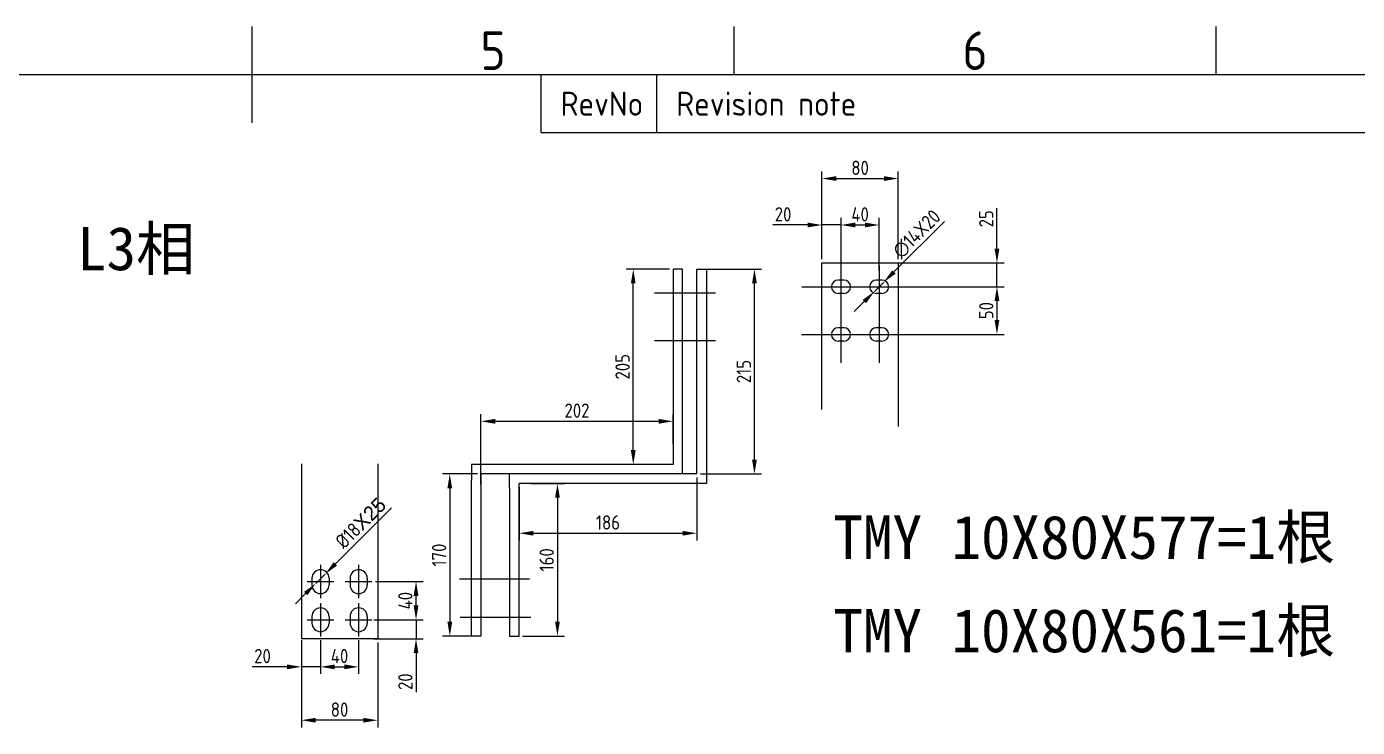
# Model space of a CAD drawing. Extents: x 619634 to 631942, y -3666 to 10046.
# Drawn here: x 628310 to 629705, y 8653 to 9388 of the extents above; entities that cross this region are included whole.
import ezdxf
from ezdxf.enums import TextEntityAlignment as Align

# ---------------------------------------------------------------- set-up
doc = ezdxf.new("R2010")
doc.units = 0
doc.header["$LTSCALE"] = 1000
doc.header["$MEASUREMENT"] = 0
doc.header["$PDMODE"] = 35
doc.layers.get('0').update_dxf_attribs({"linetype": 'CONTINUOUS'})
doc.layers.get('Defpoints').update_dxf_attribs({"linetype": 'CONTINUOUS'})
for name, color, linetype in [('FRAME025', 7, 'CONTINUOUS'), ('FRAME050', 6, 'CONTINUOUS'), ('FRAME070', 5, 'CONTINUOUS')]:
    doc.layers.add(name, color=color, linetype=linetype)
doc.styles.add('ISOCP', font='isocp.shx')
doc.styles.get("Standard").update_dxf_attribs({"font": 'GBENOR', "bigfont": 'GBCBIG'})
doc.styles.add('STYLE2', font='', dxfattribs={"height": 7})
doc.styles.get('STYLE2').set_extended_font_data('SimSun')
doc.dimstyles.get("Standard").update_dxf_attribs({"dimscale": 100, "dimtxt": 3.5, "dimasz": 3.5, "dimexe": 0, "dimexo": 0, "dimgap": 0.2, "dimtad": 1, "dimdec": 0, "dimzin": 0, "dimdsep": 46, "dimtxsty": 'Standard', "dimcen": 0.09, "dimclrd": 3, "dimclre": 3, "dimclrt": 3, "dimadec": 0, "dimazin": 0, "dimtfac": 1, "dimtdec": 0, "dimtmove": 2, "dimatfit": 3, "dimfxl": 1, "dimtolj": 1, "dimtzin": 0, "dimarcsym": 0})
doc.dimstyles.new('STANDARD$0', dxfattribs={"dimtxt": 5, "dimasz": 5, "dimexe": 2.5, "dimexo": 0, "dimgap": 1.25, "dimtad": 1, "dimdec": 0, "dimzin": 0, "dimdsep": 46, "dimtxsty": 'Standard', "dimcen": 0, "dimadec": 0, "dimazin": 0, "dimtfac": 0.514286, "dimtdec": 0, "dimtix": 1, "dimtmove": 0, "dimatfit": 3, "dimfxl": 1, "dimtolj": 1, "dimtzin": 0, "dimarcsym": 0})

# ---------------------------------------------------------------- blocks, each defined once
blk = doc.blocks.new('*D1204')
at = {"color": 0, "lineweight": -2}
for p, q in [((629272.2, 9184.1), (629219.1, 9131.1)), ((629198.6, 9110.6), (629208.5, 9120.5)), ((629188, 9100), (629177.4, 9089.4))]:
    blk.add_line(p, q, dxfattribs=at)
at = {"color": 0}
for points in [[(629217.3, 9132.8), (629220.9, 9129.3), (629208.5, 9120.5)], [(629186.2, 9101.7), (629189.8, 9098.2), (629198.6, 9110.6)]]:
    blk.add_solid(points, dxfattribs=at)
at = {"layer": 'Defpoints', "color": 0}
for p in [(629208.5, 9120.5), (629198.6, 9110.6)]:
    blk.add_point(p, dxfattribs=at)
at = {"color": 0, "insert": (629243, 9170.9), "char_height": 15, "attachment_point": 5, "rotation": 45}
blk.add_mtext('\\A1;∅14X20', dxfattribs=at)
blk = doc.blocks.new('*D1205')
at = {"color": 0, "lineweight": -2}
for p, q in [((628692.2, 8883.8), (628633.3, 8824.8)), ((628612.7, 8804.3), (628622.6, 8814.2)), ((628602.1, 8793.7), (628591.5, 8783.1))]:
    blk.add_line(p, q, dxfattribs=at)
at = {"color": 0}
for points in [[(628631.5, 8826.6), (628635, 8823.1), (628622.6, 8814.2)], [(628600.4, 8795.5), (628603.9, 8792), (628612.7, 8804.3)]]:
    blk.add_solid(points, dxfattribs=at)
at = {"layer": 'Defpoints', "color": 0}
for p in [(628622.6, 8814.2), (628612.7, 8804.3)]:
    blk.add_point(p, dxfattribs=at)
at = {"color": 0, "insert": (628659.9, 8867.7), "char_height": 15, "attachment_point": 5, "rotation": 45}
blk.add_mtext('\\A1;%%c18{\\fArial|b0|i0|c0|p32;X25}', dxfattribs=at)
blk = doc.blocks.new('*D1206')
at = {"color": 0, "lineweight": -2}
for p, q in [((628597.7, 8745), (628597.7, 8709.4)), ((628617.7, 8745), (628617.7, 8709.4)), ((628582.7, 8716.9), (628546.1, 8716.9)), ((628617.7, 8716.9), (628597.7, 8716.9)), ((628632.7, 8716.9), (628647.7, 8716.9))]:
    blk.add_line(p, q, dxfattribs=at)
at = {"color": 0}
for points in [[(628582.7, 8719.4), (628582.7, 8714.4), (628597.7, 8716.9)], [(628632.7, 8719.4), (628632.7, 8714.4), (628617.7, 8716.9)]]:
    blk.add_solid(points, dxfattribs=at)
at = {"layer": 'Defpoints', "color": 0}
for p in [(628597.7, 8748.8), (628617.7, 8748.8), (628597.7, 8716.9)]:
    blk.add_point(p, dxfattribs=at)
at = {"color": 0, "insert": (628556.9, 8728.2), "char_height": 15, "attachment_point": 5}
blk.add_mtext('\\A1;20', dxfattribs=at)
blk = doc.blocks.new('*D1207')
at = {"color": 0, "lineweight": -2}
for p, q in [((628617.7, 8745), (628617.7, 8709.4)), ((628657.7, 8745), (628657.7, 8709.4)), ((628632.7, 8716.9), (628642.7, 8716.9))]:
    blk.add_line(p, q, dxfattribs=at)
at = {"color": 0}
for points in [[(628632.7, 8719.4), (628632.7, 8714.4), (628617.7, 8716.9)], [(628642.7, 8719.4), (628642.7, 8714.4), (628657.7, 8716.9)]]:
    blk.add_solid(points, dxfattribs=at)
at = {"layer": 'Defpoints', "color": 0}
for p in [(628617.7, 8748.8), (628657.7, 8748.8), (628657.7, 8716.9)]:
    blk.add_point(p, dxfattribs=at)
at = {"color": 0, "insert": (628637.7, 8728.2), "char_height": 15, "attachment_point": 5}
blk.add_mtext('\\A1;40', dxfattribs=at)
blk = doc.blocks.new('*D1208')
at = {"color": 0, "lineweight": -2}
for p, q in [((628717.9, 8781.3), (628717.9, 8796.3)), ((628673.7, 8766.3), (628725.4, 8766.3)), ((628717.9, 8766.3), (628717.9, 8746.3)), ((628673.7, 8746.3), (628725.4, 8746.3)), ((628717.9, 8731.3), (628717.9, 8690.5))]:
    blk.add_line(p, q, dxfattribs=at)
at = {"color": 0}
for points in [[(628715.4, 8781.3), (628720.4, 8781.3), (628717.9, 8766.3)], [(628715.4, 8731.3), (628720.4, 8731.3), (628717.9, 8746.3)]]:
    blk.add_solid(points, dxfattribs=at)
at = {"layer": 'Defpoints', "color": 0}
for p in [(628669.9, 8766.3), (628717.9, 8766.3), (628669.9, 8746.3)]:
    blk.add_point(p, dxfattribs=at)
at = {"color": 0, "insert": (628706.7, 8701.3), "char_height": 15, "attachment_point": 5, "rotation": 90}
blk.add_mtext('\\A1;20', dxfattribs=at)
blk = doc.blocks.new('*D1209')
at = {"color": 0, "lineweight": -2}
for p, q in [((628675.4, 8806.3), (628725.4, 8806.3)), ((628717.9, 8781.3), (628717.9, 8791.3)), ((628681.4, 8766.3), (628725.4, 8766.3))]:
    blk.add_line(p, q, dxfattribs=at)
at = {"color": 0}
for points in [[(628715.4, 8791.3), (628720.4, 8791.3), (628717.9, 8806.3)], [(628715.4, 8781.3), (628720.4, 8781.3), (628717.9, 8766.3)]]:
    blk.add_solid(points, dxfattribs=at)
at = {"layer": 'Defpoints', "color": 0}
for p in [(628671.7, 8806.3), (628717.9, 8806.3), (628677.7, 8766.3)]:
    blk.add_point(p, dxfattribs=at)
at = {"color": 0, "insert": (628706.7, 8786.3), "char_height": 15, "attachment_point": 5, "rotation": 90}
blk.add_mtext('\\A1;40', dxfattribs=at)
blk = doc.blocks.new('*D1210')
at = {"color": 0, "lineweight": -2}
for p, q in [((628597.7, 8742.5), (628597.7, 8653.4)), ((628677.7, 8742.5), (628677.7, 8653.4)), ((628662.7, 8660.9), (628612.7, 8660.9))]:
    blk.add_line(p, q, dxfattribs=at)
at = {"color": 0}
for points in [[(628612.7, 8663.4), (628612.7, 8658.4), (628597.7, 8660.9)], [(628662.7, 8663.4), (628662.7, 8658.4), (628677.7, 8660.9)]]:
    blk.add_solid(points, dxfattribs=at)
at = {"layer": 'Defpoints', "color": 0}
for p in [(628597.7, 8746.3), (628677.7, 8746.3), (628597.7, 8660.9)]:
    blk.add_point(p, dxfattribs=at)
at = {"color": 0, "insert": (628637.7, 8672.1), "char_height": 15, "attachment_point": 5}
blk.add_mtext('\\A1;80', dxfattribs=at)
blk = doc.blocks.new('*D1211')
at = {"color": 0, "lineweight": -2}
for p, q in [((629143.6, 9144.3), (629143.6, 9236.5)), ((629158.6, 9229), (629208.6, 9229)), ((629223.6, 9144.3), (629223.6, 9236.5))]:
    blk.add_line(p, q, dxfattribs=at)
at = {"color": 0}
for points in [[(629158.6, 9231.5), (629158.6, 9226.5), (629143.6, 9229)], [(629208.6, 9231.5), (629208.6, 9226.5), (629223.6, 9229)]]:
    blk.add_solid(points, dxfattribs=at)
at = {"layer": 'Defpoints', "color": 0}
for p in [(629223.6, 9229), (629143.6, 9140.5), (629223.6, 9140.5)]:
    blk.add_point(p, dxfattribs=at)
at = {"color": 0, "insert": (629183.6, 9240.2), "char_height": 15, "attachment_point": 5}
blk.add_mtext('\\A1;80', dxfattribs=at)
blk = doc.blocks.new('*D1212')
at = {"color": 0, "lineweight": -2}
for p, q in [((629163.6, 9132.7), (629163.6, 9187.8)), ((629203.6, 9132.7), (629203.6, 9187.8)), ((629178.6, 9180.3), (629188.6, 9180.3))]:
    blk.add_line(p, q, dxfattribs=at)
at = {"color": 0}
for points in [[(629178.6, 9182.8), (629178.6, 9177.8), (629163.6, 9180.3)], [(629188.6, 9182.8), (629188.6, 9177.8), (629203.6, 9180.3)]]:
    blk.add_solid(points, dxfattribs=at)
at = {"layer": 'Defpoints', "color": 0}
for p in [(629203.6, 9180.3), (629163.6, 9129), (629203.6, 9129)]:
    blk.add_point(p, dxfattribs=at)
at = {"color": 0, "insert": (629183.6, 9191.5), "char_height": 15, "attachment_point": 5}
blk.add_mtext('\\A1;40', dxfattribs=at)
blk = doc.blocks.new('*D1213')
at = {"color": 0, "lineweight": -2}
for p, q in [((629143.6, 9144.3), (629143.6, 9187.8)), ((629163.6, 9144.3), (629163.6, 9187.8)), ((629128.6, 9180.3), (629092, 9180.3)), ((629163.6, 9180.3), (629143.6, 9180.3)), ((629178.6, 9180.3), (629193.6, 9180.3))]:
    blk.add_line(p, q, dxfattribs=at)
at = {"color": 0}
for points in [[(629128.6, 9182.8), (629128.6, 9177.8), (629143.6, 9180.3)], [(629178.6, 9182.8), (629178.6, 9177.8), (629163.6, 9180.3)]]:
    blk.add_solid(points, dxfattribs=at)
at = {"layer": 'Defpoints', "color": 0}
for p in [(629143.6, 9180.3), (629143.6, 9140.5), (629163.6, 9140.5)]:
    blk.add_point(p, dxfattribs=at)
at = {"color": 0, "insert": (629102.8, 9191.5), "char_height": 15, "attachment_point": 5}
blk.add_mtext('\\A1;20', dxfattribs=at)
blk = doc.blocks.new('*D1214')
at = {"color": 0, "lineweight": -2}
for p, q in [((629327.1, 9155.5), (629327.1, 9197.8)), ((629218.5, 9140.5), (629334.6, 9140.5)), ((629327.1, 9115.5), (629327.1, 9140.5)), ((629227.3, 9115.5), (629334.6, 9115.5)), ((629327.1, 9100.5), (629327.1, 9085.5))]:
    blk.add_line(p, q, dxfattribs=at)
at = {"color": 0}
for points in [[(629324.6, 9155.5), (629329.6, 9155.5), (629327.1, 9140.5)], [(629324.6, 9100.5), (629329.6, 9100.5), (629327.1, 9115.5)]]:
    blk.add_solid(points, dxfattribs=at)
at = {"layer": 'Defpoints', "color": 0}
for p in [(629214.8, 9140.5), (629223.6, 9115.5), (629327.1, 9115.5)]:
    blk.add_point(p, dxfattribs=at)
at = {"color": 0, "insert": (629315.9, 9186.8), "char_height": 15, "attachment_point": 5, "rotation": 90}
blk.add_mtext('\\A1;25', dxfattribs=at)
blk = doc.blocks.new('*D1215')
at = {"color": 0, "lineweight": -2}
for p, q in [((629233.2, 9115.5), (629334.6, 9115.5)), ((629327.1, 9100.5), (629327.1, 9080.5)), ((629233.2, 9065.5), (629334.6, 9065.5))]:
    blk.add_line(p, q, dxfattribs=at)
at = {"color": 0}
for points in [[(629324.6, 9100.5), (629329.6, 9100.5), (629327.1, 9115.5)], [(629324.6, 9080.5), (629329.6, 9080.5), (629327.1, 9065.5)]]:
    blk.add_solid(points, dxfattribs=at)
at = {"layer": 'Defpoints', "color": 0}
for p in [(629229.5, 9115.5), (629229.5, 9065.5), (629327.1, 9065.5)]:
    blk.add_point(p, dxfattribs=at)
at = {"color": 0, "insert": (629315.9, 9090.5), "char_height": 15, "attachment_point": 5, "rotation": 90}
blk.add_mtext('\\A1;50', dxfattribs=at)
blk = doc.blocks.new('*D1216')
at = {"color": 0, "lineweight": -2}
for p, q in [((628782.2, 8919.2), (628745.8, 8919.2)), ((628753.3, 8904.2), (628753.3, 8764.1)), ((628782.2, 8749.1), (628745.8, 8749.1))]:
    blk.add_line(p, q, dxfattribs=at)
at = {"color": 0}
for points in [[(628750.8, 8904.2), (628755.8, 8904.2), (628753.3, 8919.2)], [(628750.8, 8764.1), (628755.8, 8764.1), (628753.3, 8749.1)]]:
    blk.add_solid(points, dxfattribs=at)
at = {"layer": 'Defpoints', "color": 0}
for p in [(628785.9, 8919.2), (628753.3, 8749.1), (628785.9, 8749.1)]:
    blk.add_point(p, dxfattribs=at)
at = {"color": 0, "insert": (628742.1, 8834.1), "char_height": 15, "attachment_point": 5, "rotation": 90}
blk.add_mtext('\\A1;170', dxfattribs=at)
blk = doc.blocks.new('*D1217')
at = {"color": 0, "lineweight": -2}
for p, q in [((628838.8, 8909.2), (628873.7, 8909.2)), ((628866.2, 8894.2), (628866.2, 8764.1)), ((628829.7, 8749.1), (628873.7, 8749.1))]:
    blk.add_line(p, q, dxfattribs=at)
at = {"color": 0}
for points in [[(628863.7, 8894.2), (628868.7, 8894.2), (628866.2, 8909.2)], [(628863.7, 8764.1), (628868.7, 8764.1), (628866.2, 8749.1)]]:
    blk.add_solid(points, dxfattribs=at)
at = {"layer": 'Defpoints', "color": 0}
for p in [(628835.1, 8909.2), (628825.9, 8749.1), (628866.2, 8749.1)]:
    blk.add_point(p, dxfattribs=at)
at = {"color": 0, "insert": (628854.9, 8829.1), "char_height": 15, "attachment_point": 5, "rotation": 90}
blk.add_mtext('\\A1;160', dxfattribs=at)
blk = doc.blocks.new('*D1218')
at = {"color": 0, "lineweight": -2}
for p, q in [((628825.9, 8905.4), (628825.9, 8849.5)), ((629012.4, 8915.4), (629012.4, 8849.5)), ((628840.9, 8857), (628997.4, 8857))]:
    blk.add_line(p, q, dxfattribs=at)
at = {"color": 0}
for points in [[(628840.9, 8859.5), (628840.9, 8854.5), (628825.9, 8857)], [(628997.4, 8859.5), (628997.4, 8854.5), (629012.4, 8857)]]:
    blk.add_solid(points, dxfattribs=at)
at = {"layer": 'Defpoints', "color": 0}
for p in [(629012.4, 8919.2), (628825.9, 8909.2), (629012.4, 8857)]:
    blk.add_point(p, dxfattribs=at)
at = {"color": 0, "insert": (628919.2, 8868.3), "char_height": 15, "attachment_point": 5}
blk.add_mtext('\\A1;186', dxfattribs=at)
blk = doc.blocks.new('*D1219')
at = {"color": 0, "lineweight": -2}
for p, q in [((628983.7, 9134.1), (628938.2, 9134.1)), ((628945.7, 8944.2), (628945.7, 9119.1)), ((628983.7, 8929.2), (628938.2, 8929.2))]:
    blk.add_line(p, q, dxfattribs=at)
at = {"color": 0}
for points in [[(628943.2, 9119.1), (628948.2, 9119.1), (628945.7, 9134.1)], [(628943.2, 8944.2), (628948.2, 8944.2), (628945.7, 8929.2)]]:
    blk.add_solid(points, dxfattribs=at)
at = {"layer": 'Defpoints', "color": 0}
for p in [(628945.7, 9134.1), (628987.4, 9134.1), (628987.4, 8929.2)]:
    blk.add_point(p, dxfattribs=at)
at = {"color": 0, "insert": (628934.5, 9031.6), "char_height": 15, "attachment_point": 5, "rotation": 90}
blk.add_mtext('\\A1;205', dxfattribs=at)
blk = doc.blocks.new('*D1220')
at = {"color": 0, "lineweight": -2}
for p, q in [((629016.2, 9134.1), (629080.3, 9134.1)), ((629072.8, 8934.2), (629072.8, 9119.1)), ((629016.2, 8919.2), (629080.3, 8919.2))]:
    blk.add_line(p, q, dxfattribs=at)
at = {"color": 0}
for points in [[(629070.3, 9119.1), (629075.3, 9119.1), (629072.8, 9134.1)], [(629070.3, 8934.2), (629075.3, 8934.2), (629072.8, 8919.2)]]:
    blk.add_solid(points, dxfattribs=at)
at = {"layer": 'Defpoints', "color": 0}
for p in [(629012.4, 9134.1), (629072.8, 9134.1), (629012.4, 8919.2)]:
    blk.add_point(p, dxfattribs=at)
at = {"color": 0, "insert": (629061.6, 9026.6), "char_height": 15, "attachment_point": 5, "rotation": 90}
blk.add_mtext('\\A1;215', dxfattribs=at)
blk = doc.blocks.new('*D1221')
at = {"color": 0, "lineweight": -2}
for p, q in [((628785.9, 8908), (628785.9, 8981.9)), ((628800.9, 8974.4), (628972.4, 8974.4)), ((628987.4, 8950.6), (628987.4, 8981.9))]:
    blk.add_line(p, q, dxfattribs=at)
at = {"color": 0}
for points in [[(628800.9, 8976.9), (628800.9, 8971.9), (628785.9, 8974.4)], [(628972.4, 8976.9), (628972.4, 8971.9), (628987.4, 8974.4)]]:
    blk.add_solid(points, dxfattribs=at)
at = {"layer": 'Defpoints', "color": 0}
for p in [(628987.4, 8974.4), (628987.4, 8946.8), (628785.9, 8904.2)]:
    blk.add_point(p, dxfattribs=at)
at = {"color": 0, "insert": (628886.7, 8985.6), "char_height": 15, "attachment_point": 5}
blk.add_mtext('\\A1;202', dxfattribs=at)

msp = doc.modelspace()

# ---------------------------------------------------------------- linework, layer by layer
for p, q in [((628997.403, 9134.125), (628987.403, 9134.125)), ((628987.403, 9134.125), (628987.403, 8929.161)), ((628997.403, 8919.161), (628997.403, 9134.125)), ((629012.403, 8919.161), (629012.403, 9134.125)), ((629012.403, 9134.125), (629022.403, 9134.125)), ((629022.403, 9134.125), (629022.403, 8909.161)), ((629143.557, 8986.77), (629143.557, 9140.522)), ((629143.557, 9140.522), (629223.557, 9140.522)), ((629163.557, 9137.727), (629163.557, 9035.83)), ((629203.557, 9137.727), (629203.557, 9035.83)), ((629223.557, 9140.522), (629223.557, 8968.988)), ((629122.452, 9115.522), (629250.976, 9115.522)), ((629166.557, 9122.522), (629160.557, 9122.522)), ((629206.557, 9122.522), (629200.557, 9122.522)), ((628967.819, 9109.125), (629031.977, 9109.125)), ((629166.557, 9108.522), (629160.557, 9108.522)), ((629206.557, 9108.522), (629200.557, 9108.522)), ((629166.557, 9072.522), (629160.557, 9072.522)), ((629206.557, 9072.522), (629200.557, 9072.522)), ((628967.819, 9059.125), (629031.977, 9059.125)), ((629122.276, 9065.522), (629247.872, 9065.522)), ((629166.557, 9058.522), (629160.557, 9058.522)), ((629206.557, 9058.522), (629200.557, 9058.522)), ((628597.696, 8929.701), (628597.696, 8746.277)), ((628677.696, 8929.701), (628677.696, 8746.277)), ((628987.403, 8929.161), (628775.903, 8929.161)), ((628775.903, 8929.161), (628775.903, 8912.797)), ((629012.403, 8919.161), (628785.903, 8919.161)), ((628785.903, 8919.161), (628785.903, 8917.363)), ((628815.903, 8904.595), (628815.903, 8919.161)), ((628775.903, 8749.125), (628775.903, 8912.797)), ((628785.903, 8917.363), (628785.903, 8749.125)), ((628815.903, 8904.595), (628815.903, 8749.125)), ((628825.903, 8749.125), (628825.903, 8909.161)), ((629022.403, 8909.161), (628825.903, 8909.161)), ((628617.696, 8823.777), (628617.696, 8788.777)), ((628657.696, 8823.777), (628657.696, 8788.777)), ((628603.696, 8806.277), (628631.696, 8806.277)), ((628608.696, 8809.777), (628608.696, 8802.777)), ((628626.696, 8809.777), (628626.696, 8802.777)), ((628643.696, 8806.277), (628671.696, 8806.277)), ((628648.696, 8809.777), (628648.696, 8802.777)), ((628666.696, 8809.777), (628666.696, 8802.777)), ((628763.649, 8809.125), (628837.019, 8809.125)), ((628617.696, 8783.777), (628617.696, 8748.777)), ((628657.696, 8783.777), (628657.696, 8748.777)), ((628603.696, 8766.277), (628631.696, 8766.277)), ((628608.696, 8769.777), (628608.696, 8762.777)), ((628626.696, 8769.777), (628626.696, 8762.777)), ((628643.696, 8766.277), (628671.696, 8766.277)), ((628648.696, 8769.777), (628648.696, 8762.777)), ((628666.696, 8769.777), (628666.696, 8762.777)), ((628764.089, 8769.125), (628838.337, 8769.125)), ((628677.696, 8746.277), (628597.696, 8746.277)), ((628785.903, 8749.125), (628775.903, 8749.125)), ((628815.903, 8749.125), (628825.903, 8749.125))]:
    msp.add_line(p, q)
for centre, radius, start, end in [((629160.557, 9115.522), 7, 90, 270), ((629166.557, 9115.522), 7, 270, 90), ((629200.557, 9115.522), 7, 90, 270), ((629206.557, 9115.522), 7, 270, 90), ((629160.557, 9065.522), 7, 90, 270), ((629166.557, 9065.522), 7, 270, 90), ((629200.557, 9065.522), 7, 90, 270), ((629206.557, 9065.522), 7, 270, 90), ((628617.696, 8809.777), 9, 0, 180), ((628657.696, 8809.777), 9, 0, 180), ((628617.696, 8802.777), 9, 180, 0), ((628657.696, 8802.777), 9, 180, 0), ((628617.696, 8769.777), 9, 0, 180), ((628657.696, 8769.777), 9, 0, 180), ((628617.696, 8762.777), 9, 180, 0), ((628657.696, 8762.777), 9, 180, 0)]:
    msp.add_arc(centre, radius, start, end)
at = {"layer": 'FRAME050'}
for p, q in [((628546.01, 9287.27), (628546.01, 9388.358)), ((629051.45, 9337.814), (629051.45, 9388.358)), ((629556.89, 9337.814), (629556.89, 9388.358))]:
    msp.add_line(p, q, dxfattribs=at)
at = {"layer": 'FRAME070'}
for p, q in [((630794.855, 9337.814), (626930.233, 9337.814)), ((628849.274, 9277.161), (628849.274, 9337.814)), ((628970.58, 9277.161), (628970.58, 9337.814)), ((628849.274, 9277.161), (630794.855, 9277.161))]:
    msp.add_line(p, q, dxfattribs=at)

# ---------------------------------------------------------------- texts
at = {"style": 'STYLE2'}
for s, p in [('L3相', (628362.371, 9132.874)), ('TMY 10X80X577=1根', (629155.687, 8830.134)), ('TMY 10X80X561=1根', (629155.687, 8732.17))]:
    msp.add_text(s, height=45.4896, dxfattribs=at).set_placement(p)
at = {"layer": 'FRAME025', "style": 'ISOCP'}
for s, p in [('RevNo', (628869.492, 9307.487)), ('Revision note', (628990.797, 9307.487))]:
    msp.add_text(s, height=25.272, dxfattribs=at).set_placement(p, align=Align.MIDDLE_LEFT)
at = {"layer": 'FRAME050', "style": 'ISOCP'}
for s, p in [('5', (628798.73, 9363.086)), ('6', (629304.17, 9363.086))]:
    msp.add_text(s, height=40.435, dxfattribs=at).set_placement(p, align=Align.MIDDLE)

# ---------------------------------------------------------------- dimensions: what is measured, and where the dimension line sits
for base, p1, p2, override, picture, middle in [((629223.557, 9228.993), (629143.557, 9140.522), (629223.557, 9140.522), {"dimscale": 6, "dimtxt": 2.5, "dimasz": 2.5, "dimexe": 1.25, "dimexo": 0.625, "dimgap": 0.625, "dimzin": 8, "dimlunit": 6, "dimcen": 2.5, "dimtfac": 1, "dimtix": 0}, '*D1211', (629183.557, 9240.243)), ((629143.557, 9180.265), (629163.557, 9140.522), (629143.557, 9140.522), {"dimscale": 6, "dimtxt": 2.5, "dimasz": 2.5, "dimexe": 1.25, "dimexo": 0.625, "dimgap": 0.625, "dimzin": 8, "dimlunit": 6, "dimcen": 2.5, "dimtfac": 1, "dimtix": 0}, '*D1213', (629102.769, 9191.515)), ((629203.557, 9180.265), (629163.557, 9128.99), (629203.557, 9128.99), {"dimscale": 6, "dimtxt": 2.5, "dimasz": 2.5, "dimexe": 1.25, "dimexo": 0.625, "dimgap": 0.625, "dimzin": 8, "dimlunit": 6, "dimcen": 2.5, "dimtfac": 1, "dimtix": 0}, '*D1212', (629183.557, 9191.515)), ((628987.40296948, 8974.390847181), (628785.90296948, 8904.206592515), (628987.40296948, 8946.838023799), {"dimscale": 6, "dimtxt": 2.5, "dimasz": 2.5, "dimexe": 1.25, "dimexo": 0.625, "dimgap": 0.625, "dimdec": 0, "dimzin": 8, "dimlunit": 6, "dimcen": 2.5, "dimtfac": 1, "dimtix": 0}, '*D1221', (628886.65296948, 8985.640847181)), ((629012.402969479, 8857.0385393), (628825.90296948, 8909.160864376), (629012.402969479, 8919.160864376), {"dimscale": 6, "dimtxt": 2.5, "dimasz": 2.5, "dimexe": 1.25, "dimexo": 0.625, "dimgap": 0.625, "dimdec": 0, "dimzin": 8, "dimlunit": 6, "dimcen": 2.5, "dimtfac": 1, "dimtix": 0}, '*D1218', (628919.15296948, 8868.2885393)), ((628597.696, 8716.931), (628617.696, 8748.777), (628597.696, 8748.777), {"dimscale": 6, "dimtxt": 2.5, "dimasz": 2.5, "dimexe": 1.25, "dimexo": 0.625, "dimgap": 0.625, "dimdec": 0, "dimzin": 8, "dimlunit": 6, "dimcen": 2.5, "dimtfac": 1, "dimtix": 0}, '*D1206', (628556.908, 8728.181)), ((628597.696, 8660.895), (628677.696, 8746.277), (628597.696, 8746.277), {"dimscale": 6, "dimtxt": 2.5, "dimasz": 2.5, "dimexe": 1.25, "dimexo": 0.625, "dimgap": 0.625, "dimdec": 0, "dimzin": 8, "dimlunit": 6, "dimcen": 2.5, "dimtfac": 1, "dimtix": 0}, '*D1210', (628637.696, 8672.145)), ((628657.696, 8716.931), (628617.696, 8748.777), (628657.696, 8748.777), {"dimscale": 6, "dimtxt": 2.5, "dimasz": 2.5, "dimexe": 1.25, "dimexo": 0.625, "dimgap": 0.625, "dimdec": 0, "dimzin": 8, "dimlunit": 6, "dimcen": 2.5, "dimtfac": 1, "dimtix": 0}, '*D1207', (628637.696, 8728.181))]:
    dim = msp.add_linear_dim(base=base, p1=p1, p2=p2, dimstyle='STANDARD$0', override=override)
    dim.commit()
    dim.dimension.update_dxf_attribs({"geometry": picture, "text_midpoint": middle})
for p1, p2, text, picture, middle in [((629198.607, 9110.572), (629208.507, 9120.471), '<>X20', '*D1204', (629242.982, 9170.856)), ((628612.747, 8804.327), (628622.646, 8814.227), '%%c18{\\fArial|b0|i0|c0|p32;X25}', '*D1205', (628659.947, 8867.662))]:
    dim = msp.add_diameter_dim_2p(p1=p1, p2=p2, text=text, dimstyle='Standard', override={"dimscale": 6, "dimtxt": 2.5, "dimasz": 2.5, "dimexe": 1.25, "dimexo": 0.625, "dimgap": 0.625, "dimzin": 8, "dimlunit": 6, "dimcen": 2.5, "dimclrd": 0, "dimclre": 0, "dimclrt": 0, "dimtmove": 0})
    dim.commit()
    dim.dimension.update_dxf_attribs({"geometry": picture, "text_midpoint": middle})
for base, p1, p2, override, picture, middle in [((629327.117, 9115.522), (629214.76, 9140.522), (629223.557, 9115.522), {"dimscale": 6, "dimtxt": 2.5, "dimasz": 2.5, "dimexe": 1.25, "dimexo": 0.625, "dimgap": 0.625, "dimzin": 8, "dimlunit": 6, "dimcen": 2.5, "dimtfac": 1, "dimtix": 0}, '*D1214', (629327.117, 9186.772)), ((628717.941, 8766.277), (628669.93, 8746.277), (628669.93, 8766.277), {"dimscale": 6, "dimtxt": 2.5, "dimasz": 2.5, "dimexe": 1.25, "dimexo": 0.625, "dimgap": 0.625, "dimdec": 0, "dimzin": 8, "dimlunit": 6, "dimcen": 2.5, "dimtfac": 1, "dimtix": 0}, '*D1208', (628717.941, 8701.277))]:
    dim = msp.add_linear_dim(base=base, p1=p1, p2=p2, angle=90, dimstyle='STANDARD$0', override=override)
    dim.commit()
    dim.dimension.update_dxf_attribs({"geometry": picture, "text_midpoint": middle, "dimtype": 160})
for base, p1, p2, override, picture, middle in [((628945.739, 9134.125), (628987.403, 8929.161), (628987.403, 9134.125), {"dimscale": 6, "dimtxt": 2.5, "dimasz": 2.5, "dimexe": 1.25, "dimexo": 0.625, "dimgap": 0.625, "dimdec": 0, "dimzin": 8, "dimlunit": 6, "dimcen": 2.5, "dimtfac": 1, "dimtix": 0}, '*D1219', (628934.489, 9031.643)), ((629072.8, 9134.125), (629012.403, 8919.161), (629012.403, 9134.125), {"dimscale": 6, "dimtxt": 2.5, "dimasz": 2.5, "dimexe": 1.25, "dimexo": 0.625, "dimgap": 0.625, "dimdec": 0, "dimzin": 8, "dimlunit": 6, "dimcen": 2.5, "dimtfac": 1, "dimtix": 0}, '*D1220', (629061.55, 9026.643)), ((629327.117, 9065.522), (629229.495, 9115.522), (629229.495, 9065.522), {"dimscale": 6, "dimtxt": 2.5, "dimasz": 2.5, "dimexe": 1.25, "dimexo": 0.625, "dimgap": 0.625, "dimzin": 8, "dimlunit": 6, "dimcen": 2.5, "dimtfac": 1, "dimtix": 0}, '*D1215', (629315.867, 9090.522)), ((628753.327, 8749.125), (628785.903, 8919.161), (628785.903, 8749.125), {"dimscale": 6, "dimtxt": 2.5, "dimasz": 2.5, "dimexe": 1.25, "dimexo": 0.625, "dimgap": 0.625, "dimdec": 0, "dimzin": 8, "dimlunit": 6, "dimcen": 2.5, "dimtfac": 1, "dimtix": 0}, '*D1216', (628742.077, 8834.143)), ((628866.171, 8749.125), (628835.073, 8909.161), (628825.903, 8749.125), {"dimscale": 6, "dimtxt": 2.5, "dimasz": 2.5, "dimexe": 1.25, "dimexo": 0.625, "dimgap": 0.625, "dimdec": 0, "dimzin": 8, "dimlunit": 6, "dimcen": 2.5, "dimtfac": 1, "dimtix": 0}, '*D1217', (628854.921, 8829.143)), ((628717.941, 8806.277), (628677.696, 8766.277), (628671.696, 8806.277), {"dimscale": 6, "dimtxt": 2.5, "dimasz": 2.5, "dimexe": 1.25, "dimexo": 0.625, "dimgap": 0.625, "dimdec": 0, "dimzin": 8, "dimlunit": 6, "dimcen": 2.5, "dimtfac": 1, "dimtix": 0}, '*D1209', (628706.691, 8786.277))]:
    dim = msp.add_linear_dim(base=base, p1=p1, p2=p2, angle=90, dimstyle='STANDARD$0', override=override)
    dim.commit()
    dim.dimension.update_dxf_attribs({"geometry": picture, "text_midpoint": middle})

doc.saveas('drawing.dxf')
